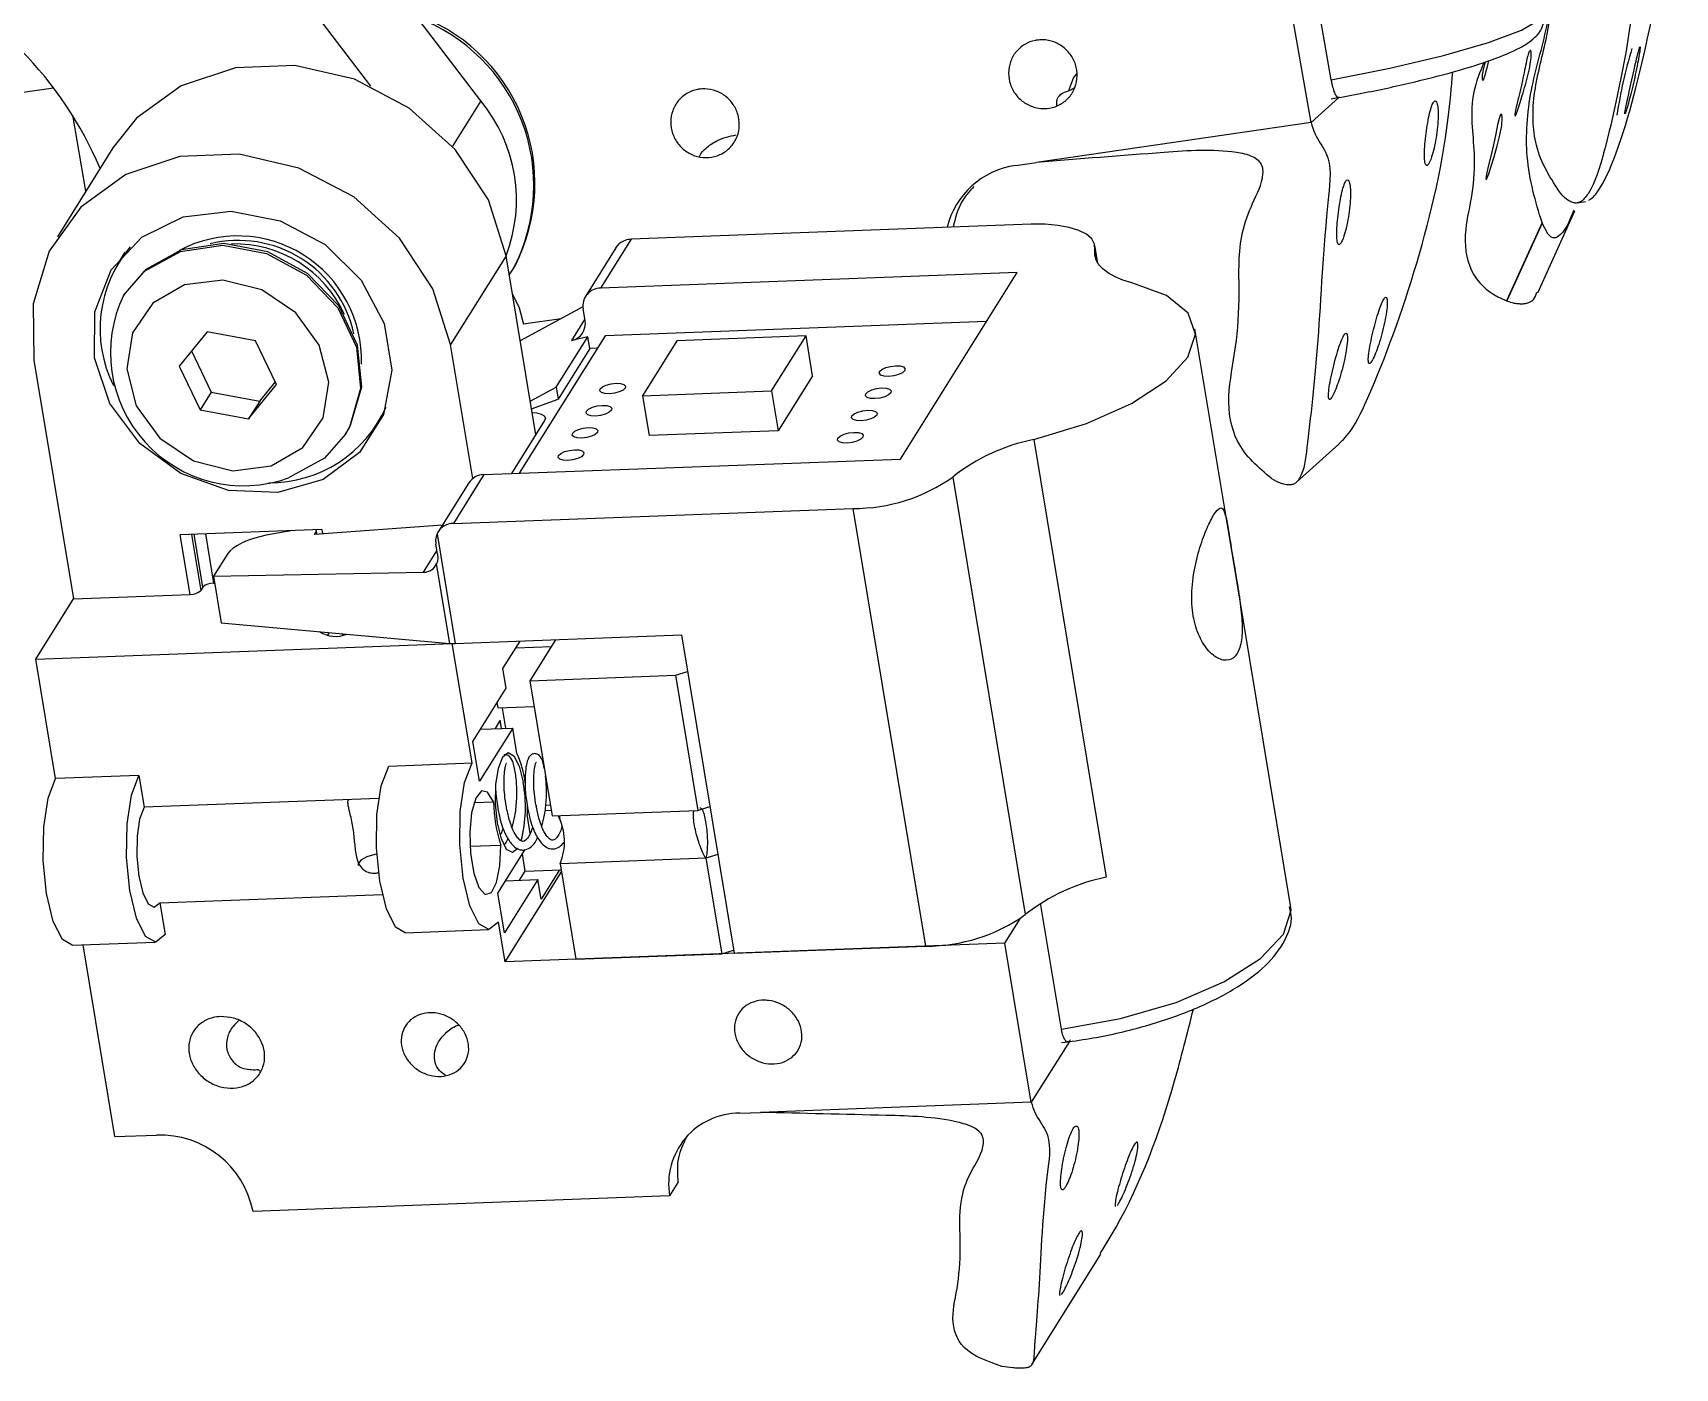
# Model space of a CAD drawing. Header units: millimetres. Extents: x -294 to 2792, y 5 to 1659.
# Drawn here: x 721.64 to 729.18, y 555.27 to 561.39 of the extents above; entities that cross this region are included whole.
import ezdxf

# ---------------------------------------------------------------- set-up
doc = ezdxf.new("R2010")
doc.units = ezdxf.units.MM
doc.layers.get('0').update_dxf_attribs({"lineweight": 18})

msp = doc.modelspace()

# ---------------------------------------------------------------- linework, layer by layer
at = {"color": 7, "linetype": 'Continuous', "lineweight": 25}
for p, q in [((723.6988, 561.0809), (721.4249, 564.0629)), ((723.1944, 561.149), (721.221, 563.737)), ((727.599, 561.1785), (727.4841, 561.8368)), ((727.5064, 560.982), (727.3701, 561.763)), ((721.405, 561.0929), (721.7399, 561.1415)), ((723.6988, 561.0809), (723.5688, 560.8732)), ((727.6339, 561.097), (727.5064, 560.982)), ((721.888, 560.6674), (721.8273, 561.0152)), ((727.5064, 560.982), (726.2476, 560.7991)), ((722.0121, 560.8657), (721.7572, 560.4583)), ((726.1508, 560.7851), (726.2476, 560.7991)), ((728.6524, 560.6546), (728.651, 560.6561)), ((728.7266, 560.6133), (728.7643, 560.62)), ((728.5458, 560.2009), (728.7163, 560.5769)), ((726.2225, 560.515), (724.3885, 560.4463)), ((728.5652, 560.5229), (728.4025, 560.1643)), ((728.5661, 560.5205), (728.4043, 560.1637)), ((728.5661, 560.5205), (728.5652, 560.5229)), ((722.0667, 560.3875), (722.037, 560.3399)), ((724.3183, 560.4072), (724.1787, 560.184)), ((724.3885, 560.4463), (724.2483, 560.2222)), ((724.3184, 560.4071), (724.3355, 560.4269)), ((726.5286, 560.3363), (726.5151, 560.4175)), ((726.5243, 560.3438), (726.5152, 560.3987)), ((723.8149, 560.371), (723.56, 559.9637)), ((723.951, 559.5497), (723.8149, 560.371)), ((723.8505, 560.3162), (723.8556, 560.3244)), ((726.1585, 560.2938), (724.2483, 560.2222)), ((725.6232, 559.4383), (726.1585, 560.2938)), ((722.0657, 560.1973), (722.0606, 560.1891)), ((728.4025, 560.1643), (728.4043, 560.1637)), ((724.167, 560.1359), (723.8796, 559.9804)), ((724.1769, 560.0735), (724.168, 560.1274)), ((722.4433, 560.0219), (722.3161, 559.8639)), ((722.6658, 559.98), (722.4433, 560.0219)), ((724.0675, 560.082), (723.895, 560.057)), ((724.116, 559.9814), (724.1762, 560.0776)), ((726.0177, 560.0687), (724.2685, 560.0032)), ((727.1639, 558.8889), (726.9737, 560.0363)), ((722.3725, 559.934), (722.4624, 559.7454)), ((722.7612, 559.78), (722.6658, 559.98)), ((723.6619, 559.3488), (723.56, 559.9637)), ((724.2685, 560.0032), (723.8741, 559.3728)), ((724.0439, 559.7674), (724.1891, 559.9996)), ((724.1982, 559.9449), (724.0529, 559.7127)), ((724.1891, 559.9996), (724.116, 559.9814)), ((724.1982, 559.9449), (724.1891, 559.9996)), ((724.2329, 559.9462), (724.1982, 559.9449)), ((724.598, 559.9808), (724.44, 559.7283)), ((725.1901, 560.003), (724.598, 559.9808)), ((725.0321, 559.7505), (725.1901, 560.003)), ((725.2204, 559.8205), (725.1901, 560.003)), ((721.6498, 559.8921), (721.8313, 558.797)), ((722.3161, 559.8639), (722.4114, 559.6639)), ((722.685, 559.7035), (722.7558, 559.7914)), ((725.2204, 559.8205), (725.0624, 559.568)), ((722.4624, 559.7454), (722.4114, 559.6639)), ((722.4624, 559.7454), (722.685, 559.7035)), ((722.634, 559.622), (722.7612, 559.78)), ((723.9255, 559.7034), (724.0439, 559.7674)), ((723.9313, 559.6682), (724.0529, 559.7127)), ((724.0439, 559.7674), (724.0529, 559.7127)), ((724.44, 559.7283), (725.0321, 559.7505)), ((724.44, 559.7283), (724.4702, 559.5458)), ((725.0321, 559.7505), (725.0624, 559.568)), ((722.4114, 559.6639), (722.634, 559.622)), ((722.685, 559.7035), (722.634, 559.622)), ((723.2238, 559.5973), (723.2535, 559.6449)), ((723.0779, 559.5526), (723.083, 559.5607)), ((723.9914, 559.6143), (723.8394, 559.3715)), ((725.0624, 559.568), (724.4702, 559.5458)), ((726.2344, 559.5276), (726.5671, 557.52)), ((727.4391, 559.3318), (727.635, 559.5085)), ((723.7131, 559.3668), (725.6232, 559.4383)), ((723.7131, 559.3668), (723.5729, 559.1427)), ((725.8627, 559.3558), (726.1954, 557.3482)), ((727.3263, 559.3474), (727.3245, 559.3485)), ((723.6434, 559.3285), (723.5032, 559.1045)), ((723.5729, 559.1427), (725.4068, 559.2114)), ((725.7395, 557.2038), (725.4068, 559.2114)), ((722.9702, 559.1152), (722.3208, 559.0908)), ((722.8361, 559.1101), (722.7143, 559.0884)), ((723.5221, 559.1345), (722.9357, 559.0918)), ((722.9357, 559.0918), (722.9442, 559.1054)), ((722.9428, 559.1141), (722.9463, 559.0925)), ((722.9702, 559.1152), (722.9736, 559.0945)), ((722.3662, 558.8171), (722.3208, 559.0908)), ((722.3718, 559.0927), (722.4145, 558.8348)), ((722.4247, 558.8511), (722.3846, 559.0932)), ((722.4356, 559.0951), (722.4731, 558.8688)), ((723.5003, 559.0027), (723.4928, 559.0483)), ((723.4981, 559.0948), (723.5814, 558.5921)), ((722.5384, 559.0045), (722.4733, 558.9006)), ((723.4361, 558.9187), (723.4979, 559.0174)), ((723.5563, 558.5927), (723.4958, 558.9578)), ((722.4733, 558.9006), (723.4361, 558.9187)), ((722.4733, 558.9006), (722.5087, 558.6871)), ((727.4123, 557.3899), (727.1639, 558.8889)), ((721.8313, 558.797), (722.3662, 558.8171)), ((722.4247, 558.8511), (722.4145, 558.8348)), ((722.4731, 558.8688), (722.4786, 558.869)), ((721.658, 558.52), (721.8313, 558.797)), ((722.5087, 558.6871), (723.5563, 558.5927)), ((721.658, 558.52), (723.5681, 558.5916)), ((722.9647, 558.6405), (722.9638, 558.6461)), ((722.9963, 558.6288), (723.0048, 558.6424)), ((723.0663, 558.6311), (723.0599, 558.6374)), ((723.5681, 558.5916), (723.5684, 558.592)), ((723.6589, 558.044), (723.5681, 558.5916)), ((723.5814, 558.5921), (724.6187, 558.631)), ((723.7999, 558.4772), (723.8787, 558.6032)), ((723.8593, 558.5721), (724.0213, 558.5782)), ((724.0408, 558.6093), (723.9231, 558.4212)), ((724.6187, 558.631), (724.8607, 557.1709)), ((721.7487, 557.9725), (721.658, 558.52)), ((723.8148, 558.3868), (723.7999, 558.4772)), ((723.9231, 558.4212), (724.5917, 558.4463)), ((724.5917, 558.4463), (724.6465, 558.463)), ((724.5917, 558.4463), (724.6945, 557.8258)), ((723.6619, 558.1424), (723.8148, 558.3868)), ((723.9231, 558.4212), (724.0259, 557.8007)), ((723.7789, 558.2946), (723.7744, 558.3221)), ((723.9431, 558.3007), (723.7789, 558.2946)), ((723.8134, 558.2031), (723.7982, 558.2953)), ((723.8451, 558.2043), (723.6922, 557.9599)), ((723.6972, 558.1988), (723.8451, 558.2043)), ((723.788, 558.2398), (723.7639, 558.2013)), ((723.7942, 558.2024), (723.788, 558.2398)), ((723.8644, 558.0878), (723.8451, 558.2043)), ((723.6922, 557.9599), (723.6619, 558.1424)), ((722.1308, 557.9868), (721.7487, 557.9725)), ((722.1308, 557.9868), (722.155, 557.8408)), ((723.2768, 558.0297), (723.6589, 558.044)), ((723.2309, 557.8811), (722.155, 557.8408)), ((723.6675, 557.8621), (723.7574, 557.8655)), ((723.9123, 557.8459), (723.911, 557.8459)), ((723.9557, 557.8476), (723.9521, 557.8474)), ((724.0217, 557.8262), (723.9932, 557.8251)), ((724.0178, 557.8499), (723.996, 557.8491)), ((724.0259, 557.8007), (724.6945, 557.8258)), ((724.6945, 557.8258), (724.7492, 557.8436)), ((723.9254, 557.72), (723.9108, 557.808)), ((723.9167, 557.8222), (723.9111, 557.822)), ((724.0588, 557.8019), (724.0618, 557.7887)), ((723.6495, 557.6615), (723.7903, 557.6668)), ((723.7772, 557.447), (723.9023, 557.6471)), ((723.9028, 557.5472), (723.8896, 557.6267)), ((724.7308, 557.6067), (724.0622, 557.5817)), ((724.7856, 557.6237), (724.7308, 557.6067)), ((724.7308, 557.6067), (724.8034, 557.1687)), ((723.8101, 557.1315), (724.0684, 557.5443)), ((723.8769, 557.5058), (723.9028, 557.5472)), ((723.9028, 557.5472), (724.0669, 557.5533)), ((724.0594, 557.553), (723.9753, 557.4186)), ((724.0622, 557.5817), (724.1348, 557.1437)), ((723.8074, 557.2645), (723.7772, 557.447)), ((723.9603, 557.5089), (723.8074, 557.2645)), ((723.8124, 557.5034), (723.9603, 557.5089)), ((723.9753, 557.4186), (723.9603, 557.5089)), ((722.2275, 557.4028), (723.2474, 557.441)), ((722.2275, 557.4028), (722.2517, 557.2567)), ((726.3611, 556.823), (726.2654, 557.4004)), ((723.8101, 557.1315), (723.7799, 557.314)), ((726.1023, 557.2174), (726.1722, 557.3292)), ((721.8242, 557.2077), (722.2062, 557.222)), ((723.3523, 557.265), (723.7343, 557.2793)), ((722.021, 556.3299), (721.8752, 557.2096)), ((726.1023, 557.2174), (723.8101, 557.1315)), ((724.1348, 557.1437), (724.8034, 557.1687)), ((724.8034, 557.1687), (724.8583, 557.1854)), ((724.8607, 557.1709), (725.7395, 557.2038)), ((726.2233, 556.4873), (726.1023, 557.2174)), ((726.3977, 556.7661), (726.2233, 556.4873)), ((726.2233, 556.4873), (724.9817, 556.4408)), ((724.8862, 556.4372), (724.9817, 556.4408)), ((722.021, 556.3299), (722.212, 556.337)), ((724.6029, 556.119), (724.5646, 556.0579)), ((724.5646, 556.0579), (722.6545, 555.9863)), ((726.2254, 555.2837), (726.5425, 555.7905)), ((726.0902, 555.2753), (726.0883, 555.2757))]:
    msp.add_line(p, q, dxfattribs=at)
for points in [[(727.599, 561.1785), (727.8669, 561.2307), (728.1128, 561.2888), (728.319, 561.3485), (728.4705, 561.4056), (728.5564, 561.4559), (728.5737, 561.4879)], [(723.8149, 560.371), (723.7336, 560.6267), (723.5815, 560.8587), (723.3709, 561.0484), (723.119, 561.1802), (722.846, 561.2436), (722.5742, 561.2334), (722.3255, 561.1505), (722.1201, 561.0015), (722.0121, 560.8657)], [(726.4304, 561.2056), (726.4172, 561.1881), (726.3945, 561.1281)], [(728.3128, 560.7249), (728.3211, 560.7468), (728.3321, 560.7814), (728.3454, 560.8253), (728.3595, 560.8745), (728.372, 560.9238), (728.3802, 560.9677), (728.3828, 561.0014), (728.3803, 561.0194), (728.3748, 561.0184), (728.3683, 561.0011), (728.3611, 560.971), (728.3527, 560.9298), (728.3423, 560.8798), (728.3301, 560.8273), (728.3187, 560.7803), (728.3106, 560.7445), (728.3075, 560.7233)], [(723.56, 559.9637), (723.4787, 560.2193), (723.3266, 560.4514), (723.116, 560.641), (722.8641, 560.7728), (722.5911, 560.8363), (722.3193, 560.8261), (722.0706, 560.7431), (721.8652, 560.5941), (721.7197, 560.3911), (721.6459, 560.1506), (721.6498, 559.8921)], [(721.9268, 559.9025), (721.9287, 560.1142), (722.0038, 560.3058), (722.1441, 560.4564), (722.3343, 560.5497), (722.5539, 560.5757), (722.779, 560.5314), (722.9852, 560.4218), (723.1502, 560.2586), (723.2561, 560.0596), (723.2914, 559.8463), (723.2524, 559.6419), (723.1432, 559.4684), (722.9756, 559.3447), (722.7679, 559.2843), (722.5425, 559.2936), (722.3239, 559.3716), (722.1357, 559.5099), (721.9984, 559.6935), (721.9268, 559.9025)], [(728.7108, 560.5792), (728.6827, 560.5115), (728.6605, 560.4791), (728.6506, 560.4681), (728.6352, 560.4563), (728.6284, 560.4535), (728.6212, 560.4523), (728.6153, 560.4529), (728.6072, 560.4562), (728.5919, 560.471), (728.5661, 560.5205)], [(726.5152, 560.3987), (726.5134, 560.4247), (726.5002, 560.4486), (726.4758, 560.4697), (726.4411, 560.4873), (726.397, 560.501), (726.3448, 560.5103), (726.2861, 560.5151), (726.2225, 560.515)], [(722.0606, 560.1891), (722.157, 560.2995), (722.3214, 560.3904), (722.5158, 560.4186), (722.7166, 560.3808), (722.8997, 560.2814), (723.0428, 560.1326), (723.1289, 559.9521), (723.1474, 559.7619), (723.0962, 559.5848), (723.0779, 559.5526)], [(723.083, 559.5607), (723.1013, 559.5929), (723.1525, 559.77), (723.134, 559.9603), (723.0479, 560.1407), (722.9048, 560.2896), (722.7217, 560.3889), (722.5209, 560.4268), (722.3265, 560.3986), (722.1621, 560.3077), (722.0657, 560.1973)], [(726.6846, 560.2471), (726.6434, 560.2593), (726.6074, 560.2739), (726.5768, 560.2905), (726.552, 560.3091), (726.5333, 560.3295), (726.5208, 560.3513), (726.5148, 560.3745), (726.5152, 560.3987)], [(723.8505, 560.3162), (723.8386, 560.2979), (723.8292, 560.2843)], [(722.7368, 559.4063), (722.8824, 559.4913), (722.9756, 559.6266), (723.0022, 559.7916), (722.9583, 559.9613), (722.8505, 560.1097), (722.6952, 560.2144), (722.5161, 560.2593), (722.3404, 560.2376), (722.1949, 560.1527), (722.1017, 560.0174), (722.075, 559.8523), (722.1189, 559.6827), (722.2267, 559.5342), (722.382, 559.4296), (722.5612, 559.3847), (722.7368, 559.4063)], [(726.2344, 559.5276), (726.4758, 559.6016), (726.6828, 559.6934), (726.8416, 559.797), (726.9414, 559.9054), (726.9757, 560.0114), (726.9421, 560.1078), (726.8428, 560.1881), (726.6846, 560.2471)], [(723.8441, 560.1945), (723.8743, 560.1321), (723.895, 560.057)], [(725.6425, 559.8438), (725.6322, 559.8343), (725.6149, 559.8259), (725.5929, 559.8199), (725.5699, 559.8172), (725.5491, 559.8183), (725.5338, 559.8229), (725.5264, 559.8303), (725.5278, 559.8395), (725.5381, 559.8491), (725.5554, 559.8574), (725.5773, 559.8634), (725.6004, 559.8661), (725.6212, 559.8651), (725.6365, 559.8605), (725.6439, 559.853), (725.6425, 559.8438)], [(724.3614, 559.764), (724.3511, 559.7545), (724.3338, 559.7461), (724.3119, 559.7401), (724.2888, 559.7374), (724.268, 559.7385), (724.2527, 559.7431), (724.2453, 559.7505), (724.2468, 559.7597), (724.257, 559.7692), (724.2744, 559.7776), (724.2963, 559.7836), (724.3194, 559.7863), (724.3401, 559.7853), (724.3554, 559.7807), (724.3629, 559.7732), (724.3614, 559.764)], [(725.5787, 559.742), (725.5685, 559.7325), (725.5511, 559.7241), (725.5292, 559.7181), (725.5061, 559.7154), (725.4854, 559.7164), (725.4701, 559.721), (725.4626, 559.7285), (725.4641, 559.7377), (725.4743, 559.7472), (725.4917, 559.7556), (725.5136, 559.7616), (725.5367, 559.7643), (725.5575, 559.7632), (725.5728, 559.7586), (725.5802, 559.7512), (725.5787, 559.742)], [(723.9341, 559.6516), (723.956, 559.6498), (723.9762, 559.6445), (723.9895, 559.6364), (723.9947, 559.626), (723.9914, 559.6143)], [(724.2976, 559.6622), (724.2874, 559.6526), (724.27, 559.6442), (724.2481, 559.6383), (724.225, 559.6356), (724.2043, 559.6366), (724.189, 559.6412), (724.1815, 559.6487), (724.183, 559.6579), (724.1932, 559.6674), (724.2106, 559.6758), (724.2325, 559.6818), (724.2556, 559.6845), (724.2764, 559.6834), (724.2917, 559.6788), (724.2991, 559.6713), (724.2976, 559.6622)], [(725.515, 559.6401), (725.5048, 559.6306), (725.4874, 559.6222), (725.4655, 559.6162), (725.4424, 559.6136), (725.4216, 559.6146), (725.4064, 559.6192), (725.3989, 559.6267), (725.4004, 559.6359), (725.4106, 559.6454), (725.428, 559.6538), (725.4499, 559.6598), (725.473, 559.6624), (725.4938, 559.6614), (725.509, 559.6568), (725.5165, 559.6493), (725.515, 559.6401)], [(724.2339, 559.5603), (724.2237, 559.5508), (724.2063, 559.5424), (724.1844, 559.5364), (724.1613, 559.5337), (724.1406, 559.5348), (724.1253, 559.5394), (724.1178, 559.5468), (724.1193, 559.556), (724.1295, 559.5655), (724.1469, 559.5739), (724.1688, 559.5799), (724.1919, 559.5826), (724.2127, 559.5816), (724.2279, 559.577), (724.2354, 559.5695), (724.2339, 559.5603)], [(725.4513, 559.5383), (725.4411, 559.5288), (725.4237, 559.5204), (725.4018, 559.5144), (725.3787, 559.5117), (725.3579, 559.5128), (725.3426, 559.5174), (725.3352, 559.5248), (725.3367, 559.534), (725.3469, 559.5435), (725.3643, 559.5519), (725.3862, 559.5579), (725.4093, 559.5606), (725.43, 559.5596), (725.4453, 559.555), (725.4528, 559.5475), (725.4513, 559.5383)], [(723.0779, 559.5526), (722.9815, 559.4422), (722.817, 559.3513)], [(724.1702, 559.4585), (724.16, 559.449), (724.1426, 559.4406), (724.1207, 559.4346), (724.0976, 559.4319), (724.0768, 559.4329), (724.0616, 559.4375), (724.0541, 559.445), (724.0556, 559.4542), (724.0658, 559.4637), (724.0832, 559.4721), (724.1051, 559.4781), (724.1282, 559.4808), (724.149, 559.4797), (724.1642, 559.4751), (724.1717, 559.4677), (724.1702, 559.4585)], [(723.868, 557.6511), (723.8438, 557.6326), (723.8172, 557.6477), (723.7932, 557.6955), (723.7754, 557.7686), (723.7666, 557.8561), (723.768, 557.9445), (723.7795, 558.0204), (723.7993, 558.0722), (723.8244, 558.0921), (723.8509, 558.077), (723.8749, 558.0292), (723.8927, 557.956)], [(722.2517, 557.2567), (722.2081, 557.2222), (722.1619, 557.2484), (722.1202, 557.3315), (722.0893, 557.4588), (722.0739, 557.6109), (722.0764, 557.7647), (722.0963, 557.8966), (722.1308, 557.9868)], [(723.3523, 557.265), (723.308, 557.2914), (723.2663, 557.3745), (723.2354, 557.5018), (723.22, 557.6539), (723.2225, 557.8076), (723.2424, 557.9396), (723.2768, 558.0297)], [(723.7799, 557.314), (723.7362, 557.2794), (723.69, 557.3057), (723.6483, 557.3888), (723.6174, 557.5161), (723.602, 557.6682), (723.6045, 557.8219), (723.6245, 557.9539), (723.6589, 558.044)], [(721.8242, 557.2077), (721.7799, 557.2341), (721.7382, 557.3172), (721.7073, 557.4445), (721.6919, 557.5966), (721.6944, 557.7503), (721.7143, 557.8823), (721.7487, 557.9725)], [(723.7574, 557.8655), (723.7302, 557.9102), (723.7013, 557.9165), (723.6753, 557.8832), (723.6567, 557.8159), (723.6485, 557.7258), (723.6521, 557.628), (723.6669, 557.5386), (723.6904, 557.4726), (723.7188, 557.441), (723.7473, 557.449), (723.7711, 557.4953), (723.7863, 557.5722), (723.7903, 557.6668)], [(722.155, 557.8408), (722.1343, 557.7867), (722.1223, 557.7075), (722.1208, 557.6153), (722.1301, 557.524), (722.1486, 557.4476), (722.1737, 557.3978), (722.2014, 557.382), (722.2275, 557.4028)], [(723.9105, 557.866), (723.911, 557.8486), (723.9108, 557.808)], [(723.2214, 557.6263), (723.213, 557.6245), (723.1763, 557.6128), (723.1494, 557.5973), (723.1367, 557.5807), (723.1362, 557.5738)], [(726.3611, 556.823), (726.6325, 556.8714), (726.8871, 556.9453), (727.1066, 557.0392), (727.2749, 557.1463), (727.38, 557.259), (727.4142, 557.369), (727.4123, 557.3899)]]:
    msp.add_lwpolyline(points, dxfattribs=at)
for centre, radius, start, end in [((720.3335, 560.0816), 1.7604, 23.07005, 65.84849), ((723.1238, 560.7013), 0.8232, 332.74705, 71.62571), ((723.1217, 560.6928), 0.8203, 332.67321, 69.52713), ((731.017, 560.7025), 2.1315, 163.12036, 171.53831), ((723.1478, 560.626), 0.7145, 339.03032, 39.54722), ((726.2044, 560.4107), 0.3782, 98.15447, 166.25086), ((722.5836, 559.8939), 0.5678, 357.98093, 117.95143), ((722.5371, 560.0349), 0.5842, 139.87154, 206.41187), ((722.5878, 559.9005), 0.5404, 12.00623, 103.92608), ((722.5719, 559.8752), 0.55, 24.25438, 91.67789), ((724.3907, 560.358), 0.0884, 91.419, 128.71992), ((722.6112, 559.9258), 0.6103, 154.44415, 289.71064), ((724.2479, 560.1412), 0.0811, 89.66157, 189.76818), ((724.0984, 560.0593), 0.0798, 282.79154, 10.29546), ((722.7307, 559.9138), 0.5843, 269.52472, 336.05622), ((726.4124, 558.6546), 0.891, 101.52532, 128.09467), ((723.7142, 559.2822), 0.0845, 90.72753, 146.77623), ((725.4089, 559.9968), 0.7854, 269.84937, 305.29849), ((723.5734, 559.0595), 0.0832, 90.38022, 154.92326), ((722.3689, 558.8844), 0.0674, 267.64387, 312.58732), ((722.4704, 558.8014), 0.0674, 87.64387, 132.58732), ((723.0328, 558.7581), 0.1336, 236.68444, 293.00721), ((723.5733, 558.79), 0.1981, 265.07455, 272.33297), ((723.4606, 557.9001), 0.4453, 6.65013, 24.92449), ((723.2871, 557.8413), 0.6163, 345.48717, 10.72934), ((724.4198, 557.8732), 0.6624, 180.66546, 198.1543), ((723.8203, 557.6828), 0.2622, 337.31661, 26.97517), ((726.7452, 556.6469), 0.891, 101.52532, 128.09467), ((725.7416, 557.9891), 0.7854, 269.84937, 305.29849), ((724.8843, 556.1129), 0.3243, 89.66157, 189.76818), ((722.2264, 555.9006), 0.4366, 11.31627, 91.88831)]:
    msp.add_arc(centre, radius, start, end, dxfattribs=at)
for centre, major_axis, ratio, start_param, end_param in [((722.6887, 559.0256), (0.155, 0.0427), 0.345682, 1.310564, 2.781691), ((723.4118, 559.0102), (-0.0685, 0.0748), 0.770623, 2.544835, 3.487921)]:
    msp.add_ellipse(centre, major_axis=major_axis, ratio=ratio, start_param=start_param, end_param=end_param, dxfattribs=at)
for points, knots in [([(728.7792, 560.6256), (728.7817, 560.627), (728.7965, 560.6352), (728.838, 560.6853), (728.9293, 560.8769), (729.042, 561.3071), (729.1483, 561.8466), (729.1732, 562.2053), (729.1789, 562.362), (729.1269, 562.4315), (729.1054, 562.4749), (729.1011, 562.4983), (729.1001, 562.504)], [0, 0, 0, 0, 0.008438, 0.050488, 0.251562, 0.888579, 1.524879, 1.737541, 1.848966, 1.911543, 1.95778, 1.972859, 1.972859, 1.972859, 1.972859]), ([(728.982, 562.4832), (728.9867, 562.4656), (729.0002, 562.4151), (729.0807, 562.3157), (729.028, 561.939), (728.98, 561.4058), (728.8724, 560.9206), (728.8087, 560.7011), (728.7637, 560.6373), (728.7501, 560.6243), (728.7404, 560.6176), (728.7299, 560.6138), (728.7226, 560.6126), (728.7146, 560.6127), (728.7014, 560.6153), (728.6777, 560.628), (728.6631, 560.6434), (728.6524, 560.6546)], [0, 0, 0, 0, 0.045703, 0.131788, 0.308436, 0.950925, 1.593492, 1.86274, 1.901431, 1.915317, 1.932525, 1.938715, 1.944955, 1.95049, 1.959715, 1.98473, 2.051941, 2.051941, 2.051941, 2.051941]), ([(728.651, 560.6561), (728.6061, 560.7237), (728.5235, 560.848), (728.5174, 561.1152), (728.5936, 561.3752), (728.6283, 561.653), (728.6271, 561.903), (728.6997, 562.0913), (728.7536, 562.1911), (728.7554, 562.2587), (728.7478, 562.2811), (728.7321, 562.3001), (728.6944, 562.3219), (728.5901, 562.3413), (728.496, 562.3322), (728.4275, 562.3255)], [0, 0, 0, 0, 0.345575, 0.635525, 0.905041, 1.17324, 1.441973, 1.575878, 1.709585, 1.733307, 1.751864, 1.770457, 1.79676, 1.86377, 2.042796, 2.042796, 2.042796, 2.042796]), ([(728.5652, 560.5229), (728.5358, 560.6194), (728.4819, 560.7969), (728.5024, 561.1226), (728.5934, 561.4083), (728.6154, 561.6009), (728.6257, 561.6911)], [0, 0, 0, 0, 0.362129, 0.665968, 0.948395, 1.197201, 1.197201, 1.197201, 1.197201]), ([(727.5979, 561.0904), (727.6399, 561.0979), (727.7622, 561.1199), (727.9596, 561.162), (728.1701, 561.2157), (728.3436, 561.2703), (728.4609, 561.3204), (728.5247, 561.3613), (728.5749, 561.418), (728.5727, 561.4684), (728.5719, 561.4874)], [0, 0, 0, 0, 0.093524, 0.272773, 0.452801, 0.634132, 0.819235, 0.958758, 1.056632, 1.116364, 1.116364, 1.116364, 1.116364]), ([(726.249, 561.3599), (726.2577, 561.3607), (726.2838, 561.3632), (726.3282, 561.3541), (726.3754, 561.327), (726.4115, 561.2858), (726.4324, 561.2354), (726.4357, 561.1814), (726.4209, 561.1299), (726.3899, 561.0868), (726.3461, 561.0568), (726.2944, 561.0434), (726.2406, 561.0481), (726.1909, 561.0703), (726.1508, 561.1076), (726.1248, 561.1557), (726.116, 561.2092), (726.1251, 561.2621), (726.1514, 561.3084), (726.1917, 561.3429), (726.2272, 561.3564), (726.2467, 561.3595), (726.249, 561.3599)], [0, 0, 0, 0, 0.026645, 0.080516, 0.134387, 0.188257, 0.242128, 0.295999, 0.34987, 0.40374, 0.457611, 0.511482, 0.565353, 0.619223, 0.673094, 0.726965, 0.780836, 0.834706, 0.888577, 0.942448, 0.996319, 1.003421, 1.003421, 1.003421, 1.003421]), ([(728.5076, 561.3111), (728.5055, 561.3063), (728.5013, 561.2969), (728.4939, 561.2645), (728.4855, 561.2224), (728.4751, 561.1719), (728.4628, 561.1191), (728.451, 561.0717), (728.4423, 561.0341), (728.4409, 561.0219), (728.4402, 561.0159)], [0, 0, 0, 0, 0.0353041, 0.0697299, 0.1058124, 0.144582, 0.1848969, 0.2250106, 0.2644374, 0.303225, 0.303225, 0.303225, 0.303225]), ([(728.4455, 561.0176), (728.4481, 561.0239), (728.4532, 561.0366), (728.4647, 561.073), (728.4782, 561.1176), (728.4927, 561.1677), (728.5055, 561.2176), (728.514, 561.2627), (728.5163, 561.2957), (728.5146, 561.3133), (728.512, 561.312), (728.5114, 561.3117)], [0, 0, 0, 0, 0.0354351, 0.0708478, 0.106866, 0.1438643, 0.1815786, 0.2198898, 0.2588564, 0.2978673, 0.3091214, 0.3091214, 0.3091214, 0.3091214]), ([(728.9456, 561.0226), (728.9466, 561.0243), (728.9486, 561.0277), (728.9564, 561.0525), (728.9665, 561.0892), (728.9783, 561.1362), (728.9904, 561.1889), (729.0013, 561.2416), (729.0096, 561.2868), (729.0144, 561.3179), (729.0153, 561.3315), (729.0127, 561.3276), (729.0072, 561.308), (728.9991, 561.2747), (728.9888, 561.23), (728.9771, 561.1778), (728.9652, 561.1242), (728.9548, 561.0764), (728.9476, 561.0416), (728.9448, 561.0246), (728.9453, 561.0232), (728.9456, 561.0226)], [0, 0, 0, 0, 0.0323288, 0.0646407, 0.0974347, 0.131412, 0.1667681, 0.2031389, 0.2395389, 0.2747665, 0.3081804, 0.3401471, 0.3717286, 0.4040634, 0.4379135, 0.4733888, 0.509845, 0.5461395, 0.5812706, 0.6149222, 0.6347424, 0.6347424, 0.6347424, 0.6347424]), ([(727.6343, 559.5093), (727.641, 559.5156), (727.696, 559.5671), (727.8081, 559.7998), (727.987, 560.2776), (728.1218, 560.8272), (728.1498, 561.1435), (728.1561, 561.2138)], [0, 0, 0, 0, 0.03012, 0.245829, 0.92921, 1.611822, 1.807036, 1.807036, 1.807036, 1.807036]), ([(728.2991, 561.2586), (728.2808, 561.2135), (728.2239, 561.0728), (728.262, 560.8601), (728.2485, 560.6523), (728.2012, 560.4673), (728.2254, 560.2909), (728.3216, 560.1988), (728.3892, 560.17), (728.4025, 560.1643)], [0, 0, 0, 0, 0.109994, 0.343262, 0.513619, 0.684894, 0.921432, 1.156904, 1.214902, 1.214902, 1.214902, 1.214902]), ([(728.3048, 561.2604), (728.3022, 561.2522), (728.2949, 561.2285), (728.2897, 561.198), (728.2899, 561.1857), (728.29, 561.1796)], [0, 0, 0, 0, 0.01766032, 0.05089198, 0.08270656, 0.08270656, 0.08270656, 0.08270656]), ([(728.2977, 561.181), (728.3001, 561.1875), (728.3049, 561.2006), (728.3127, 561.2322), (728.3188, 561.2565), (728.3211, 561.2656)], [0, 0, 0, 0, 0.03386157, 0.06772557, 0.08784479, 0.08784479, 0.08784479, 0.08784479]), ([(726.3945, 561.1281), (726.4008, 561.1309), (726.4106, 561.1353), (726.4184, 561.14), (726.4212, 561.1417)], [0, 0, 0, 0, 0.01915215, 0.02999168, 0.02999168, 0.02999168, 0.02999168]), ([(727.6348, 561.0978), (727.6325, 561.097), (727.6277, 561.0953), (727.6189, 561.1078), (727.6102, 561.1297), (727.6034, 561.1551), (727.6002, 561.1722), (727.599, 561.1785)], [0, 0, 0, 0, 0.02146418, 0.04294131, 0.06405717, 0.08461192, 0.09645164, 0.09645164, 0.09645164, 0.09645164]), ([(728.2928, 561.1758), (728.293, 561.1753), (728.294, 561.1733), (728.2961, 561.1777), (728.2977, 561.181)], [0, 0, 0, 0, 0.0026998, 0.01126778, 0.01126778, 0.01126778, 0.01126778]), ([(724.6998, 561.1349), (724.7084, 561.1357), (724.7346, 561.1381), (724.7789, 561.129), (724.8262, 561.1019), (724.8623, 561.0607), (724.8831, 561.0103), (724.8864, 560.9563), (724.8717, 560.9049), (724.8407, 560.8617), (724.7968, 560.8318), (724.7451, 560.8184), (724.6914, 560.823), (724.6417, 560.8452), (724.6016, 560.8825), (724.5756, 560.9306), (724.5667, 560.9841), (724.5759, 561.037), (724.6021, 561.0833), (724.6424, 561.1178), (724.6779, 561.1314), (724.6975, 561.1345), (724.6998, 561.1349)], [0, 0, 0, 0, 0.026645, 0.080516, 0.134387, 0.188257, 0.242128, 0.295999, 0.34987, 0.40374, 0.457611, 0.511482, 0.565353, 0.619223, 0.673094, 0.726965, 0.780836, 0.834706, 0.888577, 0.942448, 0.996319, 1.003421, 1.003421, 1.003421, 1.003421]), ([(726.3408, 561.0578), (726.3404, 561.0647), (726.338, 561.1077), (726.3687, 561.1188), (726.3945, 561.1281)], [0, 0, 0, 0, 0.01774, 0.1100509, 0.1100509, 0.1100509, 0.1100509]), ([(728.0406, 560.7861), (728.0439, 560.7905), (728.0504, 560.7993), (728.062, 560.8318), (728.0729, 560.8745), (728.082, 560.9241), (728.0879, 560.9747), (728.0899, 561.0206), (728.0878, 561.0566), (728.0821, 561.0786), (728.0739, 561.0841), (728.0644, 561.0726), (728.0545, 561.0452), (728.0451, 561.0051), (728.0368, 560.9568), (728.0303, 560.9059), (728.0264, 560.8581), (728.0257, 560.8186), (728.0285, 560.7922), (728.0339, 560.7822), (728.0387, 560.785), (728.0406, 560.7861)], [0, 0, 0, 0, 0.0337559, 0.0675105, 0.1013012, 0.1351479, 0.1690115, 0.2028444, 0.2366358, 0.2704159, 0.3042104, 0.3380111, 0.3718103, 0.4056109, 0.4394002, 0.4731797, 0.5069822, 0.5408282, 0.5746924, 0.608524, 0.6297937, 0.6297937, 0.6297937, 0.6297937]), ([(728.4415, 561.0129), (728.4416, 561.0122), (728.442, 561.01), (728.4441, 561.0146), (728.4455, 561.0176)], [0, 0, 0, 0, 0.00386116, 0.01128256, 0.01128256, 0.01128256, 0.01128256]), ([(724.7027, 560.825), (724.703, 560.8264), (724.7064, 560.8406), (724.731, 560.8663), (724.7729, 560.8956), (724.8232, 560.9162), (724.8546, 560.9223), (724.8697, 560.9253)], [0, 0, 0, 0, 0.0060251, 0.0611054, 0.1212077, 0.1644126, 0.2044725, 0.2044725, 0.2044725, 0.2044725]), ([(727.5064, 560.982), (727.5112, 560.9648), (727.5251, 560.9152), (727.606, 560.8167), (727.5622, 560.4559), (727.543, 559.9624), (727.4939, 559.5495), (727.4748, 559.3827), (727.4451, 559.337), (727.4345, 559.3278), (727.4264, 559.323), (727.4166, 559.3202), (727.4095, 559.3192), (727.4011, 559.3191), (727.3868, 559.3205), (727.3589, 559.3288), (727.34, 559.3396), (727.3263, 559.3474)], [0, 0, 0, 0, 0.040595, 0.117057, 0.273959, 0.844632, 1.415374, 1.654526, 1.688892, 1.701226, 1.71651, 1.722008, 1.727551, 1.732468, 1.740662, 1.76288, 1.822578, 1.822578, 1.822578, 1.822578]), ([(727.3245, 559.3485), (727.2646, 559.3994), (727.1544, 559.4929), (727.1143, 559.7192), (727.1656, 559.9473), (727.181, 560.1995), (727.1686, 560.4337), (727.2348, 560.6112), (727.2857, 560.7055), (727.2861, 560.7707), (727.2782, 560.7925), (727.2623, 560.8114), (727.2248, 560.8335), (727.0784, 560.8628), (726.7463, 560.8386), (726.4422, 560.8145), (726.2476, 560.7991)], [0, 0, 0, 0, 0.336857, 0.619494, 0.882211, 1.143645, 1.405599, 1.536126, 1.666461, 1.689584, 1.707673, 1.725797, 1.751436, 1.816756, 2.102511, 2.60962, 2.60962, 2.60962, 2.60962]), ([(725.9592, 560.6882), (725.9386, 560.6653), (725.8906, 560.6118), (725.8741, 560.5416), (725.8647, 560.5016)], [0, 0, 0, 0, 0.09282, 0.2159346, 0.2159346, 0.2159346, 0.2159346]), ([(727.6384, 560.4235), (727.6417, 560.4279), (727.6483, 560.4367), (727.6598, 560.4692), (727.6708, 560.5119), (727.6799, 560.5615), (727.6858, 560.6121), (727.6878, 560.658), (727.6857, 560.694), (727.68, 560.716), (727.6718, 560.7216), (727.6622, 560.71), (727.6524, 560.6826), (727.6429, 560.6425), (727.6346, 560.5943), (727.6282, 560.5434), (727.6243, 560.4955), (727.6236, 560.456), (727.6264, 560.4296), (727.6318, 560.4196), (727.6366, 560.4224), (727.6384, 560.4235)], [0, 0, 0, 0, 0.0337559, 0.0675105, 0.1013012, 0.1351479, 0.1690115, 0.2028444, 0.2366358, 0.2704159, 0.3042104, 0.3380111, 0.3718103, 0.4056109, 0.4394002, 0.4731797, 0.5069822, 0.5408282, 0.5746924, 0.608524, 0.6297937, 0.6297937, 0.6297937, 0.6297937]), ([(728.3087, 560.7203), (728.3089, 560.7196), (728.3093, 560.7174), (728.3114, 560.7219), (728.3128, 560.7249)], [0, 0, 0, 0, 0.00386116, 0.01128256, 0.01128256, 0.01128256, 0.01128256]), ([(727.7774, 559.8782), (727.7808, 559.8825), (727.7876, 559.891), (727.8017, 559.9222), (727.8167, 559.9635), (727.8314, 560.0128), (727.844, 560.0652), (727.8527, 560.1146), (727.8565, 560.154), (727.8548, 560.1776), (727.8484, 560.183), (727.8386, 560.1712), (727.8265, 560.1449), (727.8131, 560.1064), (727.7992, 560.0586), (727.7861, 560.0059), (727.7755, 559.9546), (727.769, 559.9119), (727.7678, 559.8842), (727.7712, 559.8743), (727.7758, 559.8772), (727.7774, 559.8782)], [0, 0, 0, 0, 0.0331949, 0.0663726, 0.1000452, 0.1349328, 0.1712362, 0.2085815, 0.2459568, 0.2821282, 0.3164373, 0.3492605, 0.3816881, 0.4148893, 0.4496463, 0.4860721, 0.523505, 0.5607719, 0.5968443, 0.6313975, 0.6517487, 0.6517487, 0.6517487, 0.6517487]), ([(728.4043, 560.1637), (728.4149, 560.1601), (728.4309, 560.1549), (728.4531, 560.1512), (728.4673, 560.1504), (728.4768, 560.1505), (728.4857, 560.1515), (728.493, 560.1528), (728.5013, 560.155), (728.5154, 560.161), (728.5328, 560.1747), (728.5378, 560.1915), (728.5412, 560.203)], [0, 0, 0, 0, 0.0339915, 0.0510166, 0.0576888, 0.0644204, 0.0681055, 0.0718073, 0.0762554, 0.0839993, 0.1099495, 0.1662802, 0.1662802, 0.1662802, 0.1662802]), ([(727.5947, 559.7134), (727.598, 559.7177), (727.6048, 559.7262), (727.6189, 559.7574), (727.6339, 559.7986), (727.6486, 559.848), (727.6612, 559.9003), (727.67, 559.9498), (727.6737, 559.9891), (727.672, 560.0127), (727.6656, 560.0182), (727.6558, 560.0064), (727.6437, 559.9801), (727.6303, 559.9416), (727.6164, 559.8938), (727.6033, 559.8411), (727.5927, 559.7898), (727.5862, 559.7471), (727.585, 559.7194), (727.5884, 559.7095), (727.593, 559.7124), (727.5947, 559.7134)], [0, 0, 0, 0, 0.0331949, 0.0663726, 0.1000452, 0.1349328, 0.1712362, 0.2085815, 0.2459568, 0.2821282, 0.3164373, 0.3492605, 0.3816881, 0.4148893, 0.4496463, 0.4860721, 0.523505, 0.5607719, 0.5968443, 0.6313975, 0.6517487, 0.6517487, 0.6517487, 0.6517487]), ([(727.0609, 559.1845), (727.0505, 559.1656), (727.0298, 559.1278), (726.9951, 559.0339), (726.967, 558.9228), (726.9551, 558.8025), (726.9673, 558.6906), (727.0014, 558.6008), (727.0503, 558.5384), (727.1048, 558.5094), (727.1524, 558.5199), (727.1823, 558.5683), (727.1925, 558.6461), (727.1862, 558.7466), (727.1686, 558.8626), (727.1482, 558.9802), (727.1317, 559.0826), (727.1191, 559.1607), (727.1065, 559.2086), (727.0891, 559.2221), (727.0702, 559.1969), (727.0609, 559.1845)], [0, 0, 0, 0, 0.081201, 0.1623, 0.246058, 0.332319, 0.415514, 0.494727, 0.575297, 0.660287, 0.746152, 0.828121, 0.907608, 0.98927, 1.07482, 1.16022, 1.241023, 1.320179, 1.402947, 1.489127, 1.572825, 1.572825, 1.572825, 1.572825]), ([(723.4981, 559.0948), (723.495, 559.0854), (723.4902, 559.0705), (723.4921, 559.0543), (723.4928, 559.0483)], [0, 0, 0, 0, 0.03020626, 0.04791698, 0.04791698, 0.04791698, 0.04791698]), ([(723.5003, 559.0027), (723.5011, 558.9927), (723.5024, 558.9766), (723.4976, 558.9629), (723.4958, 558.9578)], [0, 0, 0, 0, 0.02872623, 0.04609801, 0.04609801, 0.04609801, 0.04609801]), ([(723.8419, 557.7476), (723.8466, 557.7647), (723.8567, 557.8013), (723.8634, 557.8656), (723.8648, 557.9341), (723.8589, 558.0002), (723.8463, 558.0517), (723.8333, 558.0753), (723.8122, 558.0829), (723.8065, 558.0808), (723.805, 558.0802)], [0, 0, 0, 0, 0.0472332, 0.1007143, 0.1495714, 0.2121858, 0.2777657, 0.3351037, 0.3573521, 0.3652903, 0.3652903, 0.3652903, 0.3652903]), ([(723.9898, 558.019), (723.9871, 558.0319), (723.9809, 558.0616), (723.969, 558.0811), (723.9448, 558.0883), (723.9239, 558.0806), (723.9117, 558.0569), (723.903, 558.0103), (723.9, 557.9501), (723.9056, 557.8836), (723.9149, 557.828), (723.9249, 557.7843), (723.9378, 557.7439), (723.9567, 557.7023), (723.9811, 557.6687), (724.0078, 557.6515), (724.0338, 557.6478), (724.0595, 557.6564), (724.0729, 557.6722), (724.079, 557.6794)], [0, 0, 0, 0, 0.0394944, 0.0910651, 0.1110757, 0.1332016, 0.1870169, 0.2297658, 0.2887855, 0.3418026, 0.3739139, 0.4085642, 0.4405553, 0.4710149, 0.5239009, 0.5637098, 0.5906093, 0.6291198, 0.6610655, 0.6610655, 0.6610655, 0.6610655]), ([(723.8291, 557.7852), (723.8243, 557.8042), (723.8154, 557.8403), (723.8079, 557.8944), (723.805, 557.9382), (723.8052, 557.9725), (723.8072, 557.9994), (723.8103, 558.0207), (723.813, 558.0352), (723.8173, 558.0422), (723.8151, 558.0418), (723.8145, 558.0417)], [0, 0, 0, 0, 0.046209, 0.0877215, 0.1225844, 0.1508764, 0.1775109, 0.2043534, 0.230926, 0.2556686, 0.263857, 0.263857, 0.263857, 0.263857]), ([(723.9652, 557.7903), (723.9604, 557.8093), (723.9515, 557.8454), (723.944, 557.8995), (723.9411, 557.9433), (723.9413, 557.9776), (723.9433, 558.0045), (723.9464, 558.0258), (723.9491, 558.0403), (723.9534, 558.0473), (723.9512, 558.0469), (723.9506, 558.0468)], [0, 0, 0, 0, 0.046209, 0.0877215, 0.1225844, 0.1508764, 0.1775109, 0.2043534, 0.230926, 0.2556686, 0.263857, 0.263857, 0.263857, 0.263857]), ([(723.978, 557.7527), (723.9827, 557.7699), (723.9928, 557.8064), (723.9994, 557.8704), (724.0012, 557.9336), (723.9974, 557.9677), (723.9955, 557.9845)], [0, 0, 0, 0, 0.0562364, 0.1199116, 0.1780814, 0.2344774, 0.2344774, 0.2344774, 0.2344774]), ([(723.7677, 557.9147), (723.7687, 557.8995), (723.7706, 557.87), (723.7789, 557.8228), (723.7888, 557.7793), (723.8017, 557.7388), (723.8206, 557.6972), (723.845, 557.6635), (723.8716, 557.6465), (723.8978, 557.6425), (723.925, 557.6531), (723.9461, 557.673), (723.9557, 557.6946), (723.9595, 557.7031)], [0, 0, 0, 0, 0.0365814, 0.0711505, 0.1084529, 0.1428927, 0.1756837, 0.2326177, 0.2754736, 0.304432, 0.3458901, 0.3887817, 0.4162768, 0.4162768, 0.4162768, 0.4162768]), ([(723.1597, 557.5546), (723.1529, 557.5627), (723.1378, 557.5808), (723.1261, 557.6267), (723.1203, 557.6857), (723.1131, 557.7546), (723.0984, 557.8143), (723.0894, 557.8533), (723.0882, 557.8711), (723.0937, 557.8755), (723.0942, 557.876)], [0, 0, 0, 0, 0.0303893, 0.0678767, 0.1223033, 0.1791756, 0.2468141, 0.2986195, 0.3335662, 0.3372815, 0.3372815, 0.3372815, 0.3372815]), ([(724.7308, 557.6067), (724.7306, 557.607), (724.7292, 557.609), (724.7238, 557.6174), (724.714, 557.6372), (724.701, 557.6708), (724.6893, 557.7085), (724.6801, 557.747), (724.6762, 557.7713), (724.6738, 557.7925), (724.6727, 557.8113), (724.6748, 557.8206), (724.6758, 557.8251)], [0, 0, 0, 0, 0.0015307, 0.0135868, 0.0489764, 0.0819475, 0.1126525, 0.1422664, 0.1716116, 0.1728258, 0.201607, 0.2288101, 0.2288101, 0.2288101, 0.2288101]), ([(724.7028, 557.8377), (724.7053, 557.8377), (724.7104, 557.8378), (724.719, 557.8203), (724.7269, 557.792), (724.733, 557.7561), (724.7369, 557.7165), (724.7382, 557.6771), (724.7369, 557.6411), (724.734, 557.6191), (724.7316, 557.6094), (724.7309, 557.607), (724.7308, 557.6067)], [0, 0, 0, 0, 0.028748, 0.0601707, 0.0873521, 0.1139192, 0.1407641, 0.1686658, 0.1986478, 0.230772, 0.2416939, 0.2430795, 0.2430795, 0.2430795, 0.2430795]), ([(723.9363, 557.751), (723.9333, 557.7409), (723.927, 557.7196), (723.9151, 557.7007), (723.9017, 557.6868), (723.891, 557.6823), (723.8745, 557.6898), (723.8545, 557.7184), (723.8396, 557.751), (723.8327, 557.7735), (723.8291, 557.7852)], [0, 0, 0, 0, 0.0208829, 0.0442612, 0.0641338, 0.0913097, 0.1323608, 0.1670681, 0.1879507, 0.2105885, 0.2105885, 0.2105885, 0.2105885]), ([(724.0715, 557.7535), (724.0688, 557.7444), (724.0627, 557.724), (724.0512, 557.7059), (724.0378, 557.6919), (724.0271, 557.6875), (724.0106, 557.6949), (723.9906, 557.7235), (723.9757, 557.7561), (723.9688, 557.7786), (723.9652, 557.7903)], [0, 0, 0, 0, 0.0188603, 0.0421438, 0.0619358, 0.0890014, 0.129886, 0.1644525, 0.1852504, 0.2077963, 0.2077963, 0.2077963, 0.2077963]), ([(723.8002, 557.7459), (723.7973, 557.7352), (723.7938, 557.7222), (723.7892, 557.7146), (723.7883, 557.7133)], [0, 0, 0, 0, 0.02868267, 0.03504412, 0.03504412, 0.03504412, 0.03504412]), ([(723.8064, 557.6688), (723.8082, 557.6704), (723.8152, 557.6769), (723.8199, 557.689), (723.8234, 557.698)], [0, 0, 0, 0, 0.00866464, 0.03456408, 0.03456408, 0.03456408, 0.03456408]), ([(723.2311, 557.5406), (723.2254, 557.539), (723.2112, 557.5351), (723.1883, 557.5382), (723.1704, 557.5456), (723.1619, 557.5527), (723.1597, 557.5546)], [0, 0, 0, 0, 0.01655193, 0.04136558, 0.06784765, 0.07699464, 0.07699464, 0.07699464, 0.07699464]), ([(726.3621, 556.7609), (726.4053, 556.7667), (726.5312, 556.7838), (726.7379, 556.831), (726.9636, 556.9074), (727.1565, 557.0023), (727.3019, 557.109), (727.3874, 557.221), (727.4247, 557.32), (727.4102, 557.3714), (727.4065, 557.3845)], [0, 0, 0, 0, 0.105296, 0.306516, 0.50871, 0.712718, 0.920772, 1.110092, 1.274075, 1.330069, 1.330069, 1.330069, 1.330069]), ([(724.9925, 556.9554), (725.001, 556.9553), (725.0268, 556.9551), (725.0703, 556.9424), (725.1163, 556.913), (725.1512, 556.8717), (725.1708, 556.8234), (725.1731, 556.7736), (725.1578, 556.7277), (725.1265, 556.6911), (725.0829, 556.6678), (725.0318, 556.6605), (724.979, 556.67), (724.9304, 556.6952), (724.8916, 556.7332), (724.8669, 556.7799), (724.859, 556.8299), (724.869, 556.8775), (724.8956, 556.9175), (724.9358, 556.9453), (724.9709, 556.9543), (724.9902, 556.9553), (724.9925, 556.9554)], [0, 0, 0, 0, 0.0254238, 0.0768253, 0.1282268, 0.1796283, 0.2310298, 0.2824313, 0.3338328, 0.3852343, 0.4366358, 0.4880373, 0.5394388, 0.5908403, 0.6422418, 0.6936433, 0.7450448, 0.7964463, 0.8478478, 0.8992493, 0.9506508, 0.957428, 0.957428, 0.957428, 0.957428]), ([(722.5063, 556.8806), (722.5259, 556.8795), (722.5652, 556.8773), (722.6213, 556.851), (722.6674, 556.8107), (722.6983, 556.7595), (722.7107, 556.7035), (722.7032, 556.6489), (722.6764, 556.602), (722.6336, 556.5679), (722.5795, 556.5506), (722.5202, 556.5519), (722.4624, 556.5718), (722.4126, 556.608), (722.3765, 556.6564), (722.358, 556.7116), (722.3593, 556.7673), (722.3803, 556.8173), (722.4186, 556.8557), (722.4633, 556.8764), (722.4943, 556.8794), (722.5063, 556.8806)], [0, 0, 0, 0, 0.057836, 0.115672, 0.173508, 0.231344, 0.28918, 0.347016, 0.404852, 0.462688, 0.520524, 0.57836, 0.636196, 0.694032, 0.751868, 0.809704, 0.86754, 0.925376, 0.983212, 1.041048, 1.077247, 1.077247, 1.077247, 1.077247]), ([(722.5899, 556.8621), (722.5803, 556.8535), (722.5547, 556.8304), (722.5331, 556.7841), (722.5297, 556.7279), (722.5553, 556.6774), (722.5945, 556.6449), (722.6251, 556.6391), (722.6353, 556.6372)], [0, 0, 0, 0, 0.0355664, 0.0952504, 0.1598706, 0.2222345, 0.2767928, 0.3037955, 0.3037955, 0.3037955, 0.3037955]), ([(723.4644, 556.8982), (723.4729, 556.8981), (723.4987, 556.8978), (723.5422, 556.8852), (723.5882, 556.8557), (723.623, 556.8144), (723.6427, 556.7662), (723.645, 556.7163), (723.6297, 556.6705), (723.5984, 556.6339), (723.5548, 556.6106), (723.5037, 556.6033), (723.4509, 556.6127), (723.4023, 556.6379), (723.3635, 556.676), (723.3388, 556.7226), (723.3309, 556.7726), (723.3409, 556.8203), (723.3674, 556.8603), (723.4077, 556.888), (723.4428, 556.8971), (723.4621, 556.898), (723.4644, 556.8982)], [0, 0, 0, 0, 0.0254238, 0.0768253, 0.1282268, 0.1796283, 0.2310298, 0.2824313, 0.3338328, 0.3852343, 0.4366358, 0.4880373, 0.5394388, 0.5908403, 0.6422418, 0.6936433, 0.7450448, 0.7964463, 0.8478478, 0.8992493, 0.9506508, 0.957428, 0.957428, 0.957428, 0.957428]), ([(726.5383, 555.793), (726.5632, 555.8331), (726.7077, 556.066), (726.8519, 556.4561), (726.9391, 556.8048), (726.9665, 556.9147)], [0, 0, 0, 0, 0.150991, 0.876181, 1.209868, 1.209868, 1.209868, 1.209868]), ([(723.537, 556.6109), (723.5273, 556.6175), (723.505, 556.6327), (723.4875, 556.6689), (723.4838, 556.711), (723.4973, 556.7559), (723.5297, 556.7996), (723.5659, 556.8301), (723.5919, 556.84), (723.5965, 556.8418)], [0, 0, 0, 0, 0.0353519, 0.0804801, 0.1251031, 0.1736348, 0.2291948, 0.2898206, 0.3025831, 0.3025831, 0.3025831, 0.3025831]), ([(726.4024, 556.7736), (726.3992, 556.7698), (726.3928, 556.7623), (726.3821, 556.766), (726.3722, 556.7806), (726.3651, 556.8015), (726.3622, 556.8172), (726.3611, 556.823)], [0, 0, 0, 0, 0.01952865, 0.03906909, 0.05828082, 0.07698206, 0.08775413, 0.08775413, 0.08775413, 0.08775413]), ([(722.6851, 556.6307), (722.6833, 556.6329), (722.6787, 556.6386), (722.6555, 556.633), (722.639, 556.637), (722.6354, 556.6379)], [0, 0, 0, 0, 0.01842903, 0.046783, 0.05469474, 0.05469474, 0.05469474, 0.05469474]), ([(726.2233, 556.4873), (726.2278, 556.4715), (726.241, 556.4257), (726.3198, 556.3308), (726.2748, 556.0193), (726.2615, 555.6208), (726.2343, 555.353), (726.2343, 555.2833), (726.2115, 555.2716), (726.2024, 555.2695), (726.195, 555.2685), (726.1855, 555.2679), (726.1785, 555.2676), (726.1701, 555.2675), (726.1554, 555.2677), (726.1257, 555.2693), (726.1052, 555.2728), (726.0902, 555.2753)], [0, 0, 0, 0, 0.030904, 0.089115, 0.208562, 0.64301, 1.07751, 1.259574, 1.285736, 1.295126, 1.306761, 1.310947, 1.315167, 1.31891, 1.325148, 1.342062, 1.38751, 1.38751, 1.38751, 1.38751]), ([(726.0883, 555.2757), (726.0224, 555.2987), (725.9013, 555.3411), (725.8487, 555.4887), (725.8913, 555.6486), (725.9014, 555.8434), (725.8876, 556.0385), (725.9529, 556.1849), (726.0035, 556.2624), (726.0043, 556.3197), (725.9967, 556.3397), (725.9813, 556.3578), (725.9445, 556.3809), (725.8006, 556.4204), (725.4733, 556.4297), (725.1734, 556.4365), (724.9817, 556.4408)], [0, 0, 0, 0, 0.294059, 0.540785, 0.770123, 0.998341, 1.227013, 1.340956, 1.454731, 1.474916, 1.490707, 1.506528, 1.52891, 1.585931, 1.835379, 2.278058, 2.278058, 2.278058, 2.278058]), ([(724.6418, 556.3276), (724.6269, 556.2965), (724.5953, 556.2303), (724.6003, 556.1575), (724.6029, 556.119)], [0, 0, 0, 0, 0.1032373, 0.2193854, 0.2193854, 0.2193854, 0.2193854]), ([(726.38, 556.0988), (726.3845, 556.1071), (726.3936, 556.1237), (726.4087, 556.1648), (726.4226, 556.2123), (726.4338, 556.2623), (726.4407, 556.3089), (726.4424, 556.3469), (726.4388, 556.372), (726.4305, 556.3812), (726.419, 556.3736), (726.4057, 556.3499), (726.3921, 556.3127), (726.3794, 556.2664), (726.3686, 556.2163), (726.3608, 556.1679), (726.3569, 556.1269), (726.3573, 556.0976), (726.3625, 556.0837), (726.3706, 556.0854), (726.3774, 556.0951), (726.38, 556.0988)], [0, 0, 0, 0, 0.0340168, 0.0680323, 0.1020842, 0.1361926, 0.170318, 0.2044123, 0.2384649, 0.2725062, 0.3065619, 0.3406239, 0.3746843, 0.4087462, 0.4427967, 0.4768373, 0.5109011, 0.5450088, 0.5791347, 0.6132279, 0.6346619, 0.6346619, 0.6346619, 0.6346619]), ([(726.6164, 556.0133), (726.6186, 556.0161), (726.6242, 556.0234), (726.6372, 556.0477), (726.6545, 556.086), (726.6725, 556.132), (726.6892, 556.1815), (726.7028, 556.2297), (726.7113, 556.2705), (726.7134, 556.2979), (726.709, 556.3078), (726.6992, 556.2997), (726.6858, 556.2763), (726.6702, 556.2409), (726.6537, 556.1967), (726.6373, 556.1472), (726.6229, 556.0973), (726.612, 556.053), (726.6073, 556.023), (726.6068, 556.0089), (726.6097, 556.0103), (726.61, 556.0105)], [0, 0, 0, 0, 0.0208866, 0.0549548, 0.0890053, 0.1235637, 0.1593691, 0.1966275, 0.2349552, 0.2733137, 0.3104367, 0.3456484, 0.379335, 0.4126157, 0.4466903, 0.4823616, 0.5197457, 0.5581633, 0.5964106, 0.6334319, 0.6374467, 0.6374467, 0.6374467, 0.6374467]), ([(726.3615, 555.6059), (726.3637, 555.6087), (726.3694, 555.6161), (726.3824, 555.6403), (726.3996, 555.6786), (726.4176, 555.7246), (726.4344, 555.7741), (726.4479, 555.8223), (726.4564, 555.8631), (726.4585, 555.8905), (726.4541, 555.9004), (726.4443, 555.8924), (726.4309, 555.8689), (726.4153, 555.8335), (726.3988, 555.7893), (726.3824, 555.7398), (726.368, 555.6899), (726.3571, 555.6456), (726.3524, 555.6156), (726.3519, 555.6015), (726.3548, 555.603), (726.3551, 555.6031)], [0, 0, 0, 0, 0.0208866, 0.0549548, 0.0890053, 0.1235637, 0.1593691, 0.1966275, 0.2349552, 0.2733137, 0.3104367, 0.3456484, 0.379335, 0.4126157, 0.4466903, 0.4823616, 0.5197457, 0.5581633, 0.5964106, 0.6334319, 0.6374467, 0.6374467, 0.6374467, 0.6374467])]:
    msp.add_open_spline(points, degree=3, knots=knots, dxfattribs=at)

doc.saveas('drawing.dxf')
